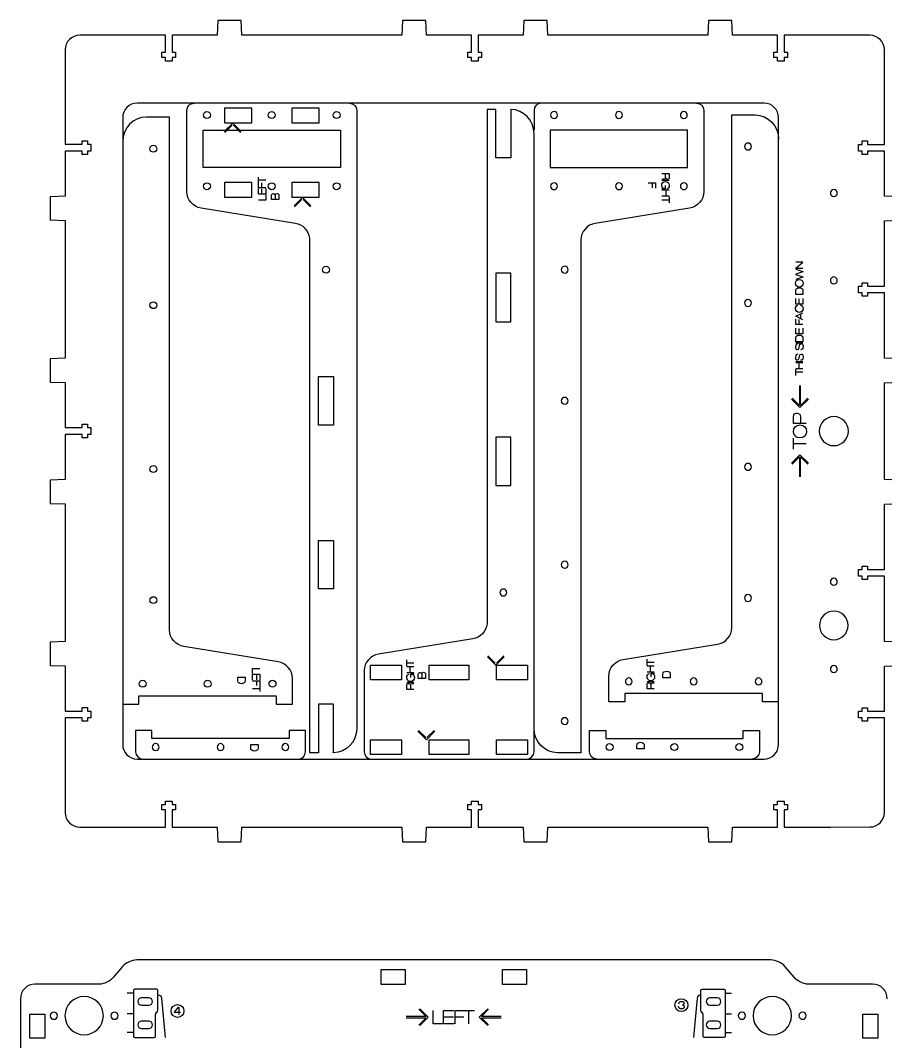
# Model space of a CAD drawing. Header units: millimetres. Extents: x -127 to 1881, y -61 to 1624.
# Drawn here: x -126.8 to 230.8, y 728.3 to 1150.5 of the extents above; entities that cross this region are included whole.
import ezdxf

# ---------------------------------------------------------------- set-up
doc = ezdxf.new("R2010")
doc.units = ezdxf.units.MM
doc.layers.get('0').update_dxf_attribs({"linetype": 'CONTINUOUS', "true_color": 0xffffff})

msp = doc.modelspace()

# ---------------------------------------------------------------- linework, layer by layer
at = {"color": 7, "true_color": 0xffffff}
for points in [[(-35.6, 1150.52), (-45.23, 1150.52), (-45.48, 1144.41), (-64.09, 1144.41), (-64.09, 1137.37), (-62.69, 1137.37), (-62.69, 1135.16), (-64.09, 1135.16), (-64.09, 1133.72), (-66.9, 1133.72), (-66.9, 1135.16), (-68.31, 1135.16), (-68.31, 1137.37), (-66.9, 1137.37), (-66.9, 1144.41), (-102.31, 1144.41)], [(224.27, 1144.41), (204.97, 1144.41), (188.87, 1144.41), (188.87, 1137.37), (190.27, 1137.37), (190.27, 1135.16), (188.87, 1135.16), (188.87, 1133.72), (186.06, 1133.72), (186.06, 1135.16), (184.65, 1135.16), (184.65, 1137.37), (186.06, 1137.37), (186.06, 1144.41), (167.45, 1144.41), (167.2, 1150.52), (157.57, 1150.52), (157.32, 1144.41), (91.13, 1144.41), (90.88, 1150.52), (81.25, 1150.52), (81, 1144.41), (62.39, 1144.41), (62.39, 1137.37), (63.79, 1137.37), (63.79, 1135.16), (62.39, 1135.16), (62.39, 1133.72), (59.58, 1133.72), (59.58, 1135.16), (58.17, 1135.16), (58.17, 1137.37), (59.58, 1137.37), (59.58, 1144.41), (40.97, 1144.41), (40.72, 1150.52), (31.09, 1150.52), (30.84, 1144.41), (-35.35, 1144.41), (-35.6, 1150.52), (-35.6, 1150.52)], [(-108.33, 1138.39), (-108.33, 1119.09), (-108.33, 1099.31), (-101.29, 1099.31), (-101.29, 1100.71), (-99.08, 1100.71), (-99.08, 1099.31), (-97.63, 1099.31), (-97.63, 1096.5), (-99.08, 1096.5), (-99.08, 1095.09), (-101.29, 1095.09), (-101.29, 1096.5), (-108.33, 1096.5), (-108.33, 1077.89), (-114.44, 1077.64), (-114.44, 1068.01), (-108.33, 1067.76), (-108.33, 1010.89), (-114.44, 1010.64), (-114.44, 1001.01), (-108.33, 1000.76), (-108.33, 982.15), (-101.29, 982.15), (-101.29, 983.56), (-99.08, 983.56), (-99.08, 982.15), (-97.63, 982.15), (-97.63, 979.34), (-99.08, 979.34), (-99.08, 977.94), (-101.29, 977.94), (-101.29, 979.34), (-108.33, 979.34), (-108.33, 960.73), (-114.44, 960.48), (-114.44, 950.85), (-108.33, 950.6), (-108.33, 893.73), (-114.44, 893.48), (-114.44, 883.85), (-108.33, 883.6), (-108.33, 864.99), (-101.29, 864.99), (-101.29, 866.39), (-99.08, 866.39), (-99.08, 864.99), (-97.63, 864.99), (-97.63, 862.18), (-99.08, 862.18), (-99.08, 860.77), (-101.29, 860.77), (-101.29, 862.18), (-108.33, 862.18), (-108.33, 846.08), (-108.32, 823.05)], [(236.4, 1077.6), (230.29, 1077.85), (230.29, 1096.46), (223.25, 1096.46), (223.25, 1095.05), (221.05, 1095.05), (221.05, 1096.46), (219.6, 1096.46), (219.6, 1099.27), (221.05, 1099.27), (221.05, 1100.67), (223.25, 1100.67), (223.25, 1099.27), (230.29, 1099.27), (230.29, 1138.39)], [(180.55, 1116.32), (-78.52, 1116.32), (-78.52, 1116.32)], [(-65.2, 898.47), (-65.2, 1110.52), (-74.87, 1110.52)], [(-58.03, 1079.75), (-58.04, 1109.34), (-58.03, 1113.3)], [(-48.3, 1111.37), (-48.3, 1111.37)], [(-42.46, 1108.14), (-31.2, 1108.14), (-31.2, 1114.21), (-42.46, 1114.21), (-42.46, 1108.14), (-42.46, 1108.14)], [(-21.49, 1111.37), (-21.49, 1111.37)], [(-14.65, 1108.14), (-3.39, 1108.14), (-3.39, 1114.21), (-14.65, 1114.21), (-14.65, 1108.14), (-14.65, 1108.14)], [(5.32, 1111.37), (5.32, 1111.37)], [(12.19, 1113.3), (12.19, 860.94), (12.19, 857.75)], [(75.9, 1113.71), (75.9, 1093.65), (69.68, 1093.65), (69.68, 1113.68), (69.68, 1113.7), (66.13, 1113.68), (66.13, 1032.42), (66.13, 901), (66.09, 901)], [(85.47, 1113.31), (85.47, 1105.17)], [(92.34, 1111.39), (92.34, 1111.39)], [(119.15, 1111.39), (119.15, 1111.39)], [(145.96, 1111.39), (145.96, 1111.39)], [(155.69, 1113.31), (155.69, 1079.76)], [(167.23, 899.4), (167.23, 1111.46), (176.9, 1111.46)], [(-84.54, 1110.3), (-84.54, 851.14)], [(-35.57, 1104.61), (-39.06, 1108.1), (-42.55, 1104.61)], [(-39.31, 1107.24), (-42.32, 1104.23)], [(-35.81, 1104.24), (-38.8, 1107.24)], [(186.57, 851.14), (186.57, 1110.3)], [(-51.31, 1105.17), (5.47, 1105.17), (5.47, 1089.67), (-51.31, 1089.67), (-51.31, 1105.17), (-51.31, 1105.17)], [(85.47, 848.14), (85.47, 1100.5), (85.47, 1103.69)], [(92.19, 1089.69), (148.97, 1089.69), (148.97, 1105.19), (92.19, 1105.19), (92.19, 1089.69), (92.19, 1089.69)], [(175.32, 1098.39), (175.32, 1098.39)], [(-73.29, 1097.46), (-73.29, 1097.46)], [(-28.46, 1083.14), (-28.46, 1085.77)], [(138.37, 1087.28), (141.37, 1087.28), (141.37, 1085.63)], [(139.83, 1085.52), (139.82, 1087.28)], [(139.84, 1085.52), (139.83, 1085.52)], [(-48.3, 1081.97), (-48.3, 1081.97)], [(-42.46, 1077.49), (-31.2, 1077.49), (-31.2, 1083.56), (-42.46, 1083.56), (-42.46, 1077.49), (-42.46, 1077.49)], [(-25.4, 1084.46), (-28.46, 1084.46)], [(-25.4, 1081.33), (-28.46, 1081.33), (-28.46, 1083.47)], [(-25.4, 1081.06), (-25.4, 1078.65), (-28.46, 1078.65), (-28.46, 1081.03)], [(-27.04, 1081.33), (-27.04, 1083.35)], [(-27.04, 1078.65), (-27.04, 1080.93)], [(-21.49, 1081.97), (-21.49, 1081.97)], [(-14.65, 1077.49), (-3.39, 1077.49), (-3.39, 1083.56), (-14.65, 1083.56), (-14.65, 1077.49), (-14.65, 1077.49)], [(5.32, 1081.97), (5.32, 1081.97)], [(92.34, 1081.98), (92.34, 1081.98)], [(119.15, 1081.98), (119.15, 1081.98)], [(132.64, 1083.31), (135.67, 1083.31), (135.67, 1081.18)], [(134.26, 1083.31), (134.26, 1081.31)], [(139.71, 1082.28), (139.71, 1080.87), (138.31, 1080.87)], [(141.37, 1084.3), (138.37, 1084.3)], [(145.96, 1081.98), (145.96, 1081.98)], [(-25.4, 1078.36), (-25.4, 1076.21), (-28.46, 1076.21)], [(-23.01, 1076.46), (-23.01, 1078.11)], [(-19.98, 1078), (-19.98, 1076.46), (-23.01, 1076.46), (-23.01, 1076.46)], [(-21.57, 1078.25), (-21.57, 1076.46)], [(-21.57, 1078.25), (-21.56, 1078.25)], [(-6.71, 1073.8), (-10.2, 1077.29), (-13.69, 1073.8)], [(138.37, 1080.41), (141.37, 1080.41)], [(141.37, 1077.84), (138.37, 1077.84)], [(139.98, 1080.41), (139.98, 1077.84)], [(141.37, 1077.64), (141.37, 1075.05)], [(209.39, 1080.55), (209.39, 1080.55)], [(-13.12, 1066.58), (-52.07, 1072.95)], [(-10.45, 1076.42), (-13.46, 1073.41)], [(-6.95, 1073.42), (-9.95, 1076.42)], [(149.72, 1072.96), (110.78, 1066.59)], [(138.37, 1076.39), (141.34, 1076.39)], [(236.4, 1010.59), (230.29, 1010.84), (230.29, 1037.87), (223.25, 1037.87), (223.25, 1036.47), (221.05, 1036.47), (221.05, 1037.87), (219.6, 1037.87), (219.6, 1040.68), (221.05, 1040.68), (221.05, 1042.09), (223.25, 1042.09), (223.25, 1040.68), (230.29, 1040.68), (230.29, 1067.72), (236.4, 1067.97)], [(2.52, 847.72), (2.62, 848.26), (2.62, 867.78), (-3.6, 867.78), (-3.6, 847.76), (-7.15, 847.76), (-7.15, 929.02), (-7.15, 1057.41), (-7.19, 1060.44)], [(104.81, 1059.79), (104.81, 847.73), (95.14, 847.73)], [(0.94, 1047.46), (0.94, 1047.46)], [(96.72, 1047.43), (96.72, 1047.43)], [(196.65, 1048), (193.62, 1048), (193.62, 1048.11), (196.65, 1050.5), (196.65, 1050.6), (193.62, 1050.6)], [(193.62, 1047.7), (196.65, 1046.69), (196.65, 1046.58), (193.64, 1045.54), (193.64, 1045.53), (196.65, 1044.49), (196.65, 1044.38), (193.62, 1043.37)], [(69.68, 1025.9), (75.9, 1025.9), (75.9, 1045.96), (69.68, 1045.96), (69.68, 1025.9), (69.68, 1025.9)], [(209.39, 1044.44), (209.39, 1044.44)], [(193.55, 1041.86), (193.55, 1041.86)], [(193.62, 1037.24), (193.62, 1038.71)], [(196.65, 1038.71), (196.65, 1037.24), (193.62, 1037.24), (193.62, 1037.24)], [(196.65, 1035.58), (196.65, 1033.19), (193.62, 1033.19), (193.62, 1035.55)], [(195.03, 1033.19), (195.03, 1035.46)], [(-73.29, 1032.78), (-73.29, 1032.78)], [(175.32, 1033.71), (175.32, 1033.71)], [(196.65, 1026.79), (193.62, 1028.18), (193.62, 1028.29), (196.65, 1029.68)], [(196.65, 1024.86), (193.62, 1024.86), (193.62, 1026.99)], [(195.03, 1024.86), (195.03, 1026.86)], [(195.65, 1029.22), (195.65, 1027.24)], [(196.65, 1023.32), (196.65, 1020.93), (193.62, 1020.93), (193.62, 1023.29)], [(195.03, 1020.93), (195.03, 1023.19)], [(193.62, 1017.67), (193.62, 1019.15)], [(196.65, 1019.15), (196.65, 1017.67), (193.62, 1017.67), (193.62, 1017.67)], [(193.62, 1017.21), (196.65, 1017.21)], [(195.02, 1015.2), (195.19, 1016.21)], [(193.62, 1009.51), (196.65, 1009.51)], [(193.62, 1009.08), (196.65, 1009.08)], [(195.02, 1010.87), (195.19, 1011.87)], [(195.03, 1006.48), (195.03, 1009.08)], [(196.65, 1006.48), (193.62, 1006.48)], [(193.62, 1003.7), (193.62, 1006.32)], [(196.65, 1005.02), (193.62, 1005.02)], [(-3.6, 1003.27), (2.62, 1003.27), (2.62, 983.2), (-3.6, 983.2), (-3.6, 1003.27), (-3.6, 1003.27)], [(236.4, 960.43), (230.29, 960.68), (230.29, 1000.71), (236.4, 1000.96)], [(195.14, 999.57), (195.14, 991.37), (192.13, 994.38)], [(198.64, 994.37), (195.64, 991.37), (195.64, 999.57)], [(96.72, 993.25), (96.72, 993.25)], [(198.88, 993.99), (195.39, 990.5), (191.9, 993.99)], [(198, 983.89), (192.77, 983.89), (192.77, 986.69)], [(195.62, 986.49), (195.61, 983.89)], [(209.39, 986.74), (209.39, 986.74)], [(192.66, 980.58), (192.66, 980.58)], [(69.68, 958.17), (75.9, 958.17), (75.9, 978.24), (69.68, 978.24), (69.68, 958.17), (69.68, 958.17)], [(192.77, 973.3), (192.77, 977.81)], [(198, 975.49), (192.82, 975.49)], [(191.9, 967.45), (195.39, 970.94), (198.88, 967.45)], [(192.14, 967.08), (195.14, 970.08), (195.14, 961.88)], [(195.64, 961.88), (195.64, 970.08), (198.65, 967.07)], [(-73.29, 965.01), (-73.29, 965.01)], [(175.32, 965.94), (175.32, 965.94)], [(236.4, 893.44), (230.29, 893.69), (230.29, 920.72), (223.25, 920.72), (223.25, 919.31), (221.05, 919.31), (221.05, 920.72), (219.6, 920.72), (219.6, 923.53), (221.05, 923.53), (221.05, 924.93), (223.25, 924.93), (223.25, 923.53), (230.29, 923.53), (230.29, 950.55), (236.4, 950.8)], [(-3.6, 935.54), (2.62, 935.54), (2.62, 915.47), (-3.6, 915.47), (-3.6, 935.54), (-3.6, 935.54)], [(96.72, 925.46), (96.72, 925.46)], [(209.39, 919.87), (209.39, 919.87)], [(74.22, 913.98), (74.22, 913.98)], [(-73.29, 910.83), (-73.29, 910.83)], [(175.32, 911.76), (175.32, 911.76)], [(209.39, 906.3), (209.39, 906.3)], [(-20.29, 885.29), (-59.23, 891.67)], [(60.16, 894.86), (21.21, 888.49)], [(122.32, 886.23), (161.26, 892.6)], [(66.19, 887.44), (69.68, 883.95), (73.17, 887.44)], [(66.43, 887.81), (69.43, 884.81)], [(69.93, 884.81), (72.94, 887.82)], [(-30.91, 880.46), (-30.91, 882.61), (-27.85, 882.61)], [(17.88, 883.95), (30.72, 883.95), (30.72, 877.88), (17.88, 877.88), (17.88, 883.95), (17.88, 883.95)], [(32.88, 883.54), (32.88, 886.13)], [(32.88, 883.34), (35.87, 883.34)], [(35.87, 884.79), (32.9, 884.79)], [(34.27, 880.77), (34.27, 883.34)], [(42.18, 883.95), (58.53, 883.95), (58.53, 877.88), (42.18, 877.88), (42.18, 883.95), (42.18, 883.95)], [(69.99, 883.95), (82.83, 883.95), (82.83, 877.88), (69.99, 877.88), (69.99, 883.95), (69.99, 883.95)], [(132.2, 883.8), (132.2, 886.38)], [(132.2, 883.6), (135.2, 883.6)], [(135.19, 885.05), (132.23, 885.05)], [(133.59, 881.03), (133.59, 883.6)], [(209.39, 883.75), (209.39, 883.75)], [(230.29, 823.06), (230.29, 842.36), (230.29, 862.14), (223.25, 862.14), (223.25, 860.73), (221.05, 860.73), (221.05, 862.14), (219.6, 862.14), (219.6, 864.95), (221.05, 864.95), (221.05, 866.35), (223.25, 866.35), (223.25, 864.95), (230.29, 864.95), (230.29, 883.56), (236.4, 883.81)], [(-84.54, 867.85), (-77.82, 867.85), (-77.82, 871.26), (-21.04, 871.26), (-21.04, 867.85), (-14.32, 867.85), (-14.32, 878.5)], [(-36.97, 877.52), (-36.97, 879), (-33.94, 879), (-33.94, 879)], [(-33.94, 879), (-33.94, 877.52)], [(-30.91, 877.76), (-30.91, 880.17), (-27.85, 880.17), (-27.85, 877.79)], [(-29.28, 880.17), (-29.28, 877.89)], [(15.25, 881.69), (15.24, 852.1), (15.25, 848.14)], [(35.87, 880.77), (32.88, 880.77)], [(34.54, 878.9), (34.54, 880.31), (35.94, 880.31)], [(37.63, 878.46), (37.63, 880.11)], [(40.66, 880), (40.66, 878.46), (37.63, 878.46), (37.63, 878.46)], [(39.07, 880.25), (39.07, 878.46)], [(39.07, 880.25), (39.08, 880.25)], [(186.57, 868.78), (179.85, 868.78), (179.85, 872.19), (123.07, 872.19), (123.07, 868.78), (116.35, 868.78), (116.35, 879.43)], [(135.2, 881.03), (132.2, 881.03)], [(133.86, 879.16), (133.86, 880.57), (135.26, 880.57)], [(138.76, 878.7), (138.76, 880.18)], [(141.79, 880.18), (141.79, 878.7), (138.76, 878.7), (138.76, 878.7)], [(-77.67, 876.28), (-77.67, 876.28)], [(-50.86, 876.28), (-50.86, 876.28)], [(-30.91, 877.5), (-27.85, 877.5), (-27.85, 875.35)], [(-30.91, 874.36), (-27.85, 874.36)], [(-29.28, 877.5), (-29.28, 875.48)], [(-27.85, 875.69), (-27.85, 873.05)], [(-24.05, 876.28), (-24.05, 876.28)], [(32.88, 876.87), (35.87, 876.87)], [(35.87, 873.9), (32.88, 873.9), (32.88, 875.55)], [(34.41, 875.66), (34.42, 875.66)], [(34.42, 875.66), (34.42, 873.9)], [(126.08, 877.21), (126.08, 877.21)], [(132.2, 877.13), (135.2, 877.13)], [(135.2, 874.16), (132.2, 874.16), (132.2, 875.8)], [(133.73, 875.92), (133.74, 875.91), (133.74, 874.16)], [(152.89, 877.21), (152.89, 877.21)], [(179.7, 877.21), (179.7, 877.21)], [(96.72, 860.8), (96.72, 860.8)], [(-8.97, 848.14), (-8.97, 856.99), (-15.69, 856.99), (-15.69, 853.58), (-72.48, 853.58), (-72.48, 856.99), (-79.2, 856.99), (-79.2, 848.14)], [(17.88, 853.1), (30.72, 853.1), (30.72, 847.03), (17.88, 847.03), (17.88, 853.1), (17.88, 853.1)], [(37.5, 856.61), (40.99, 853.12), (44.48, 856.61)], [(37.74, 856.98), (40.74, 853.98)], [(41.24, 853.98), (44.25, 856.99)], [(42.18, 853.1), (58.53, 853.1), (58.53, 847.03), (42.18, 847.03), (42.18, 853.1), (42.18, 853.1)], [(69.99, 853.1), (82.83, 853.1), (82.83, 847.03), (69.99, 847.03), (69.99, 853.1), (69.99, 853.1)], [(108.4, 848.14), (108.4, 856.99), (115.12, 856.99), (115.12, 853.58), (171.9, 853.58), (171.9, 856.99), (178.62, 856.99), (178.62, 848.14)], [(-69.47, 850.06), (-69.47, 850.06)], [(-42.66, 850.06), (-42.66, 850.06)], [(-31.62, 849.69), (-31.62, 851.17), (-28.59, 851.17), (-28.59, 851.17)], [(-28.59, 851.17), (-28.59, 849.69)], [(-15.85, 850.06), (-15.85, 850.06)], [(115.27, 850.06), (115.27, 850.06)], [(128.02, 849.32), (128.02, 850.8)], [(131.05, 850.8), (131.05, 849.32), (128.02, 849.32), (128.02, 849.32)], [(142.08, 850.06), (142.08, 850.06)], [(168.89, 850.06), (168.89, 850.06)], [(-78.52, 845.12), (180.55, 845.12)], [(-102.3, 817.03), (-83, 817.03), (-66.9, 817.03), (-66.9, 824.07), (-68.31, 824.07), (-68.31, 826.28), (-66.9, 826.28), (-66.9, 827.73), (-64.09, 827.73), (-64.09, 826.28), (-62.69, 826.28), (-62.69, 824.07), (-64.09, 824.07), (-64.09, 817.03), (-45.48, 817.03), (-45.23, 810.92), (-35.6, 810.92), (-35.35, 817.03), (30.84, 817.03), (31.09, 810.92), (40.72, 810.92), (40.97, 817.03), (59.58, 817.03), (59.58, 824.07), (58.17, 824.07), (58.17, 826.28), (59.58, 826.28), (59.58, 827.73), (62.39, 827.73), (62.39, 826.28), (63.79, 826.28), (63.79, 824.07), (62.39, 824.07), (62.39, 817.03), (81, 817.03), (81.25, 810.92), (90.88, 810.92), (91.13, 817.03), (157.32, 817.03), (157.57, 810.92), (167.2, 810.92), (167.45, 817.03), (186.06, 817.03), (186.06, 824.07), (184.65, 824.07), (184.65, 826.28), (186.06, 826.28), (186.06, 827.73), (188.87, 827.73), (188.87, 826.28), (190.27, 826.28), (190.27, 824.07), (188.87, 824.07), (188.87, 817.03), (208.14, 817.03), (224.27, 817.04)], [(183.39, 762.09), (-78.75, 762.09)], [(-84.56, 759.38), (-88.43, 754.77)], [(22.28, 758.17), (32.16, 758.17), (32.16, 751.95), (22.28, 751.95), (22.28, 758.17), (22.28, 758.17)], [(72.44, 758.17), (82.32, 758.17), (82.32, 751.95), (72.44, 751.95), (72.44, 758.17), (72.44, 758.17)], [(193.07, 754.77), (189.2, 759.38)], [(-94.24, 752.06), (-120.78, 752.06)], [(225.42, 752.06), (198.88, 752.06), (198.88, 752.06)], [(-80.11, 748.31), (-82.73, 748.31)], [(-80.11, 749.45), (-80.11, 730.6)], [(-70.57, 750.02), (-79.54, 750.02)], [(-70, 741.25), (-70, 749.45)], [(154.41, 741.25), (154.41, 749.45)], [(154.97, 750.02), (163.95, 750.02)], [(164.52, 749.45), (164.52, 730.6)], [(164.52, 748.31), (167.13, 748.31)], [(-126.8, 746.04), (-126.8, 378.85)], [(-73.73, 746.39), (-76.74, 746.39)], [(-76.74, 743.38), (-73.73, 743.38), (-73.73, 743.38)], [(-68.47, 746.27), (-66.93, 730.03)], [(146.79, 743.49), (146.79, 743.48)], [(149.07, 743.38), (149.07, 743.38)], [(152.87, 746.27), (151.34, 730.03)], [(161.21, 746.39), (158.2, 746.39)], [(158.2, 743.38), (161.21, 743.38), (161.21, 743.38)], [(-122.96, 739.6), (-116.74, 739.6), (-116.74, 729.71), (-122.96, 729.71), (-122.96, 739.6), (-122.96, 739.6)], [(-80.11, 739.73), (-82.73, 739.73)], [(-70.98, 730.6), (-70.98, 739.44)], [(-70.52, 740.33), (-70.47, 740.37)], [(-61.3, 740.34), (-63.06, 740.34), (-63.06, 740.46), (-61.41, 742.54), (-61.3, 742.54), (-61.3, 740.34)], [(-60.68, 740.34), (-61.3, 740.34), (-61.3, 739.55)], [(-59.21, 740.95), (-59.21, 740.95)], [(37.89, 741.67), (40.89, 738.67), (32.69, 738.67)], [(38.26, 741.9), (41.75, 738.42), (38.26, 734.93)], [(47.59, 735.68), (43.76, 735.68), (43.76, 741.15)], [(52.42, 735.68), (48.12, 735.68), (48.12, 741.15), (52.37, 741.15)], [(52.9, 735.68), (52.9, 741.15), (56.73, 741.15)], [(56.13, 741.15), (60.85, 741.15)], [(58.5, 735.68), (58.5, 741.15)], [(66.34, 734.93), (62.85, 738.42), (66.34, 741.9)], [(71.92, 738.67), (63.71, 738.67), (66.72, 741.68)], [(154.92, 740.33), (154.87, 740.37)], [(155.39, 730.6), (155.39, 739.44)], [(164.52, 739.73), (167.13, 739.73)], [(221.36, 739.6), (227.58, 739.6), (227.58, 729.71), (221.36, 729.71), (221.36, 739.6), (221.36, 739.6)], [(-112.99, 737.52), (-112.99, 737.52)], [(-87.91, 737.52), (-87.91, 737.52)], [(-73.73, 736.76), (-76.74, 736.76)], [(32.69, 738.17), (40.89, 738.17), (37.88, 735.16)], [(48.12, 738.61), (52.2, 738.61)], [(52.9, 738.61), (56.51, 738.61)], [(66.71, 735.17), (63.72, 738.16), (71.92, 738.16)], [(161.21, 736.76), (158.2, 736.76)], [(171.42, 737.52), (171.42, 737.52)], [(196.5, 737.52), (196.5, 737.52)], [(-100.45, 731.1), (-100.45, 731.1)], [(-80.11, 732.04), (-82.73, 732.04)], [(-76.74, 733.75), (-73.73, 733.75), (-73.73, 733.75)], [(158.2, 733.75), (161.21, 733.75), (161.21, 733.75)], [(164.52, 732.04), (167.13, 732.04)], [(183.96, 731.1), (183.96, 731.1)], [(-79.54, 730.03), (-71.55, 730.03), (-71.55, 730.03)], [(163.95, 730.03), (155.96, 730.03), (155.96, 730.03)]]:
    msp.add_lwpolyline(points, dxfattribs=at)
for points in [[(-102.31, 1144.41), (-105.62, 1144.41), (-108.33, 1141.7), (-108.33, 1138.39)], [(230.29, 1138.39), (230.29, 1141.7), (227.58, 1144.41), (224.27, 1144.41)], [(-78.52, 1116.32), (-81.83, 1116.32), (-84.54, 1113.61), (-84.54, 1110.3)], [(-58.03, 1113.3), (-58.03, 1114.95), (-56.68, 1116.31), (-55.03, 1116.31)], [(9.18, 1116.31), (10.83, 1116.31), (12.19, 1114.95), (12.19, 1113.3)], [(88.48, 1116.32), (86.82, 1116.32), (85.47, 1114.97), (85.47, 1113.31)], [(152.68, 1116.32), (154.34, 1116.32), (155.69, 1114.97), (155.69, 1113.31)], [(186.57, 1110.3), (186.57, 1113.61), (183.86, 1116.32), (180.55, 1116.32)], [(-74.87, 1110.52), (-80.19, 1110.52), (-84.54, 1106.01), (-84.54, 1100.49)], [(-51.16, 1111.37), (-51.16, 1112.16), (-50.52, 1112.8), (-49.73, 1112.8)], [(-49.73, 1109.95), (-50.52, 1109.95), (-51.16, 1110.59), (-51.16, 1111.37)], [(-49.73, 1112.8), (-48.94, 1112.8), (-48.3, 1112.17), (-48.3, 1111.37)], [(-48.3, 1111.37), (-48.3, 1110.59), (-48.94, 1109.95), (-49.73, 1109.95)], [(-24.35, 1111.37), (-24.35, 1112.16), (-23.71, 1112.8), (-22.92, 1112.8)], [(-22.92, 1109.95), (-23.71, 1109.95), (-24.35, 1110.59), (-24.35, 1111.37)], [(-22.92, 1112.8), (-22.13, 1112.8), (-21.49, 1112.17), (-21.49, 1111.37)], [(-21.49, 1111.37), (-21.49, 1110.59), (-22.13, 1109.95), (-22.92, 1109.95)], [(2.46, 1111.37), (2.46, 1112.16), (3.1, 1112.8), (3.89, 1112.8)], [(3.89, 1109.95), (3.1, 1109.95), (2.46, 1110.59), (2.46, 1111.37)], [(3.89, 1112.8), (4.68, 1112.8), (5.32, 1112.17), (5.32, 1111.37)], [(5.32, 1111.37), (5.32, 1110.59), (4.68, 1109.95), (3.89, 1109.95)], [(85.47, 1103.69), (85.47, 1109.17), (81.17, 1113.66), (75.9, 1113.71)], [(93.77, 1112.82), (92.98, 1112.82), (92.34, 1112.18), (92.34, 1111.39)], [(92.34, 1111.39), (92.34, 1110.6), (92.98, 1109.96), (93.77, 1109.96)], [(95.2, 1111.39), (95.2, 1112.18), (94.56, 1112.82), (93.77, 1112.82)], [(93.77, 1109.96), (94.56, 1109.96), (95.2, 1110.6), (95.2, 1111.39)], [(120.58, 1112.82), (119.79, 1112.82), (119.15, 1112.18), (119.15, 1111.39)], [(119.15, 1111.39), (119.15, 1110.6), (119.79, 1109.96), (120.58, 1109.96)], [(122.01, 1111.39), (122.01, 1112.18), (121.37, 1112.82), (120.58, 1112.82)], [(120.58, 1109.96), (121.37, 1109.96), (122.01, 1110.6), (122.01, 1111.39)], [(147.39, 1112.82), (146.6, 1112.82), (145.96, 1112.18), (145.96, 1111.39)], [(145.96, 1111.39), (145.96, 1110.6), (146.6, 1109.96), (147.39, 1109.96)], [(148.82, 1111.39), (148.82, 1112.18), (148.18, 1112.82), (147.39, 1112.82)], [(147.39, 1109.96), (148.18, 1109.96), (148.82, 1110.6), (148.82, 1111.39)], [(176.9, 1111.46), (182.22, 1111.46), (186.57, 1106.94), (186.57, 1101.42)], [(-73.29, 1097.46), (-73.29, 1098.25), (-72.65, 1098.89), (-71.86, 1098.89)], [(-71.86, 1098.89), (-71.07, 1098.89), (-70.43, 1098.25), (-70.43, 1097.46)], [(173.89, 1099.82), (173.1, 1099.82), (172.47, 1099.18), (172.47, 1098.39)], [(172.47, 1098.39), (172.47, 1097.6), (173.1, 1096.96), (173.89, 1096.96)], [(175.32, 1098.39), (175.32, 1099.18), (174.68, 1099.82), (173.89, 1099.82)], [(173.89, 1096.96), (174.68, 1096.96), (175.32, 1097.6), (175.32, 1098.39)], [(-71.86, 1096.03), (-72.65, 1096.03), (-73.29, 1096.67), (-73.29, 1097.46)], [(-70.43, 1097.46), (-70.43, 1096.67), (-71.07, 1096.03), (-71.86, 1096.03)], [(139.83, 1085.52), (139.83, 1085.06), (139.61, 1084.86), (139.2, 1084.86)], [(140.55, 1084.81), (140.27, 1084.81), (139.87, 1085), (139.84, 1085.52)], [(141.37, 1085.63), (141.37, 1085.03), (141.08, 1084.81), (140.55, 1084.81)], [(-51.16, 1081.97), (-51.16, 1082.76), (-50.52, 1083.4), (-49.73, 1083.4)], [(-49.73, 1080.54), (-50.52, 1080.54), (-51.16, 1081.18), (-51.16, 1081.97)], [(-49.73, 1083.4), (-48.94, 1083.4), (-48.3, 1082.76), (-48.3, 1081.97)], [(-48.3, 1081.97), (-48.3, 1081.18), (-48.94, 1080.54), (-49.73, 1080.54)], [(-24.35, 1081.97), (-24.35, 1082.76), (-23.71, 1083.4), (-22.92, 1083.4)], [(-22.92, 1080.54), (-23.71, 1080.54), (-24.35, 1081.18), (-24.35, 1081.97)], [(-22.92, 1083.4), (-22.13, 1083.4), (-21.49, 1082.76), (-21.49, 1081.97)], [(-21.49, 1081.97), (-21.49, 1081.18), (-22.13, 1080.54), (-22.92, 1080.54)], [(2.46, 1081.97), (2.46, 1082.76), (3.1, 1083.4), (3.89, 1083.4)], [(3.89, 1080.54), (3.1, 1080.54), (2.46, 1081.18), (2.46, 1081.97)], [(3.89, 1083.4), (4.68, 1083.4), (5.32, 1082.76), (5.32, 1081.97)], [(5.32, 1081.97), (5.32, 1081.18), (4.68, 1080.54), (3.89, 1080.54)], [(93.77, 1083.41), (92.98, 1083.41), (92.34, 1082.77), (92.34, 1081.98)], [(92.34, 1081.98), (92.34, 1081.19), (92.98, 1080.55), (93.77, 1080.55)], [(95.2, 1081.98), (95.2, 1082.77), (94.56, 1083.41), (93.77, 1083.41)], [(93.77, 1080.55), (94.56, 1080.55), (95.2, 1081.19), (95.2, 1081.98)], [(120.58, 1083.41), (119.79, 1083.41), (119.15, 1082.77), (119.15, 1081.98)], [(119.15, 1081.98), (119.15, 1081.19), (119.79, 1080.55), (120.58, 1080.55)], [(122.01, 1081.98), (122.01, 1082.77), (121.37, 1083.41), (120.58, 1083.41)], [(120.58, 1080.55), (121.37, 1080.55), (122.01, 1081.19), (122.01, 1081.98)], [(138.24, 1082.39), (138.24, 1083.24), (138.82, 1083.94), (139.8, 1083.94)], [(139.21, 1080.97), (138.52, 1081.18), (138.24, 1081.76), (138.24, 1082.39)], [(139.2, 1084.86), (139.09, 1084.86), (138.5, 1084.85), (138.37, 1084.79)], [(139.71, 1080.87), (139.36, 1080.91), (139.21, 1080.97), (139.21, 1080.97)], [(139.8, 1083.94), (140.8, 1083.94), (141.37, 1083.24), (141.37, 1082.39)], [(141.37, 1082.39), (141.37, 1081.45), (140.95, 1081.02), (140.38, 1080.91)], [(147.39, 1083.41), (146.6, 1083.41), (145.96, 1082.77), (145.96, 1081.98)], [(145.96, 1081.98), (145.96, 1081.19), (146.6, 1080.55), (147.39, 1080.55)], [(148.82, 1081.98), (148.82, 1082.77), (148.18, 1083.41), (147.39, 1083.41)], [(147.39, 1080.55), (148.18, 1080.55), (148.82, 1081.19), (148.82, 1081.98)], [(-52.07, 1072.95), (-55.35, 1073.38), (-58.03, 1076.44), (-58.03, 1079.75)], [(-23.01, 1078.11), (-23.01, 1078.59), (-22.75, 1078.92), (-22.26, 1078.92)], [(-22.26, 1078.92), (-21.9, 1078.92), (-21.56, 1078.61), (-21.57, 1078.25)], [(-21.56, 1078.25), (-21.54, 1078.65), (-21.33, 1079.02), (-20.8, 1079.02)], [(-20.8, 1079.02), (-20.45, 1079.02), (-19.98, 1078.79), (-19.98, 1078)], [(155.69, 1079.76), (155.69, 1076.45), (153.01, 1073.39), (149.72, 1072.96)], [(209.39, 1080.55), (208.6, 1080.55), (207.96, 1079.91), (207.96, 1079.12)], [(207.96, 1079.12), (207.96, 1078.33), (208.6, 1077.69), (209.39, 1077.69)], [(210.82, 1079.12), (210.82, 1079.91), (210.18, 1080.55), (209.39, 1080.55)], [(209.39, 1077.69), (210.18, 1077.69), (210.82, 1078.33), (210.82, 1079.12)], [(-7.19, 1060.44), (-7.52, 1063.49), (-10.06, 1066.18), (-13.12, 1066.58)], [(110.78, 1066.59), (107.5, 1066.16), (104.81, 1063.1), (104.81, 1059.79)], [(-1.92, 1047.46), (-1.92, 1048.25), (-1.28, 1048.89), (-0.49, 1048.89)], [(-0.49, 1046.03), (-1.28, 1046.03), (-1.92, 1046.67), (-1.92, 1047.46)], [(-0.49, 1048.89), (0.3, 1048.89), (0.94, 1048.25), (0.94, 1047.46)], [(0.94, 1047.46), (0.94, 1046.67), (0.3, 1046.03), (-0.49, 1046.03)], [(98.15, 1048.86), (97.36, 1048.86), (96.72, 1048.22), (96.72, 1047.43)], [(96.72, 1047.43), (96.72, 1046.64), (97.36, 1046), (98.15, 1046)], [(99.58, 1047.43), (99.58, 1048.22), (98.94, 1048.86), (98.15, 1048.86)], [(98.15, 1046), (98.94, 1046), (99.58, 1046.64), (99.58, 1047.43)], [(193.55, 1041.86), (193.55, 1042.73), (194.13, 1043.44), (195.14, 1043.44)], [(195.14, 1043.44), (196.14, 1043.44), (196.72, 1042.73), (196.72, 1041.86)], [(209.39, 1044.44), (208.6, 1044.44), (207.96, 1043.8), (207.96, 1043.01)], [(207.96, 1043.01), (207.96, 1042.22), (208.6, 1041.58), (209.39, 1041.58)], [(210.82, 1043.01), (210.82, 1043.8), (210.18, 1044.44), (209.39, 1044.44)], [(209.39, 1041.58), (210.18, 1041.58), (210.82, 1042.22), (210.82, 1043.01)], [(195.14, 1040.29), (194.13, 1040.29), (193.55, 1041), (193.55, 1041.86)], [(193.62, 1038.71), (193.62, 1039.55), (194.23, 1039.98), (195.14, 1039.98)], [(196.72, 1041.86), (196.72, 1041), (196.14, 1040.29), (195.14, 1040.29)], [(195.14, 1039.98), (196.04, 1039.98), (196.65, 1039.55), (196.65, 1038.71)], [(173.89, 1035.14), (173.1, 1035.14), (172.47, 1034.5), (172.47, 1033.71)], [(175.32, 1033.71), (175.32, 1034.5), (174.68, 1035.14), (173.89, 1035.14)], [(-73.29, 1032.78), (-73.29, 1033.57), (-72.65, 1034.21), (-71.86, 1034.21)], [(-71.86, 1031.35), (-72.65, 1031.35), (-73.29, 1031.99), (-73.29, 1032.78)], [(-71.86, 1034.21), (-71.07, 1034.21), (-70.43, 1033.57), (-70.43, 1032.78)], [(-70.43, 1032.78), (-70.43, 1031.99), (-71.07, 1031.35), (-71.86, 1031.35)], [(172.47, 1033.71), (172.47, 1032.92), (173.1, 1032.28), (173.89, 1032.28)], [(173.89, 1032.28), (174.68, 1032.28), (175.32, 1032.92), (175.32, 1033.71)], [(193.55, 1031.37), (193.55, 1032.09), (193.85, 1032.66), (194.5, 1032.82)], [(195.14, 1029.8), (194.13, 1029.8), (193.55, 1030.51), (193.55, 1031.37)], [(196.72, 1031.37), (196.72, 1030.51), (196.14, 1029.8), (195.14, 1029.8)], [(195.5, 1032.89), (196.31, 1032.8), (196.72, 1032.07), (196.72, 1031.37)], [(193.62, 1019.15), (193.62, 1019.98), (194.23, 1020.41), (195.14, 1020.41)], [(195.14, 1020.41), (196.04, 1020.41), (196.65, 1019.98), (196.65, 1019.15)], [(194.47, 1016.82), (194, 1016.79), (193.55, 1016.59), (193.55, 1015.58)], [(193.55, 1015.58), (193.55, 1014.81), (193.84, 1014.46), (194.33, 1014.46)], [(194.33, 1014.46), (194.75, 1014.46), (194.92, 1014.7), (195.02, 1015.2)], [(195.19, 1016.21), (195.29, 1016.68), (195.49, 1016.9), (195.87, 1016.9)], [(196.72, 1015.7), (196.72, 1014.49), (196.09, 1014.36), (195.65, 1014.35)], [(195.87, 1016.9), (196.21, 1016.9), (196.72, 1016.74), (196.72, 1015.7)], [(194.47, 1012.49), (194, 1012.46), (193.55, 1012.25), (193.55, 1011.24)], [(193.55, 1011.24), (193.55, 1010.47), (193.84, 1010.12), (194.33, 1010.12)], [(194.33, 1010.12), (194.75, 1010.12), (194.92, 1010.36), (195.02, 1010.87)], [(195.19, 1011.87), (195.29, 1012.34), (195.49, 1012.56), (195.87, 1012.56)], [(196.72, 1011.36), (196.72, 1010.16), (196.09, 1010.02), (195.65, 1010.01)], [(195.87, 1012.56), (196.21, 1012.56), (196.72, 1012.4), (196.72, 1011.36)], [(98.15, 994.68), (97.36, 994.68), (96.72, 994.04), (96.72, 993.25)], [(96.72, 993.25), (96.72, 992.46), (97.36, 991.82), (98.15, 991.82)], [(99.58, 993.25), (99.58, 994.04), (98.94, 994.68), (98.15, 994.68)], [(98.15, 991.82), (98.94, 991.82), (99.58, 992.46), (99.58, 993.25)], [(192.77, 986.69), (192.77, 987.81), (193.42, 988.14), (194.2, 988.14)], [(194.2, 988.14), (194.9, 988.14), (195.62, 987.78), (195.62, 986.49)], [(209.39, 986.74), (206.06, 986.74), (203.37, 984.05), (203.37, 980.72)], [(215.41, 980.72), (215.41, 984.05), (212.71, 986.74), (209.39, 986.74)], [(192.66, 980.58), (192.66, 982.07), (193.66, 983.28), (195.39, 983.28)], [(195.39, 977.87), (193.66, 977.87), (192.66, 979.08), (192.66, 980.58)], [(195.39, 983.28), (197.12, 983.28), (198.12, 982.07), (198.12, 980.58)], [(198.12, 980.58), (198.12, 979.08), (197.12, 977.87), (195.39, 977.87)], [(203.37, 980.72), (203.37, 977.4), (206.06, 974.7), (209.39, 974.7)], [(209.39, 974.7), (212.71, 974.7), (215.41, 977.4), (215.41, 980.72)], [(173.89, 967.37), (173.1, 967.37), (172.47, 966.73), (172.47, 965.94)], [(175.32, 965.94), (175.32, 966.73), (174.68, 967.37), (173.89, 967.37)], [(-73.29, 965.01), (-73.29, 965.8), (-72.65, 966.44), (-71.86, 966.44)], [(-71.86, 963.58), (-72.65, 963.58), (-73.29, 964.22), (-73.29, 965.01)], [(-71.86, 966.44), (-71.07, 966.44), (-70.43, 965.8), (-70.43, 965.01)], [(-70.43, 965.01), (-70.43, 964.22), (-71.07, 963.58), (-71.86, 963.58)], [(172.47, 965.94), (172.47, 965.15), (173.1, 964.51), (173.89, 964.51)], [(173.89, 964.51), (174.68, 964.51), (175.32, 965.15), (175.32, 965.94)], [(98.15, 926.88), (97.36, 926.88), (96.72, 926.25), (96.72, 925.46)], [(96.72, 925.46), (96.72, 924.67), (97.36, 924.03), (98.15, 924.03)], [(99.58, 925.46), (99.58, 926.25), (98.94, 926.88), (98.15, 926.88)], [(98.15, 924.03), (98.94, 924.03), (99.58, 924.67), (99.58, 925.46)], [(209.39, 919.87), (208.6, 919.87), (207.96, 919.23), (207.96, 918.44)], [(207.96, 918.44), (207.96, 917.65), (208.6, 917.01), (209.39, 917.01)], [(210.82, 918.44), (210.82, 919.23), (210.18, 919.87), (209.39, 919.87)], [(209.39, 917.01), (210.18, 917.01), (210.82, 917.65), (210.82, 918.44)], [(-73.29, 910.83), (-73.29, 911.62), (-72.65, 912.26), (-71.86, 912.26)], [(-71.86, 912.26), (-71.07, 912.26), (-70.43, 911.62), (-70.43, 910.83)], [(72.79, 915.41), (72, 915.41), (71.36, 914.77), (71.36, 913.98)], [(71.36, 913.98), (71.36, 913.19), (72, 912.55), (72.79, 912.55)], [(74.22, 913.98), (74.22, 914.77), (73.58, 915.41), (72.79, 915.41)], [(72.79, 912.55), (73.58, 912.55), (74.22, 913.19), (74.22, 913.98)], [(173.89, 913.19), (173.1, 913.19), (172.47, 912.55), (172.47, 911.76)], [(175.32, 911.76), (175.32, 912.55), (174.68, 913.19), (173.89, 913.19)], [(-71.86, 909.4), (-72.65, 909.4), (-73.29, 910.04), (-73.29, 910.83)], [(-70.43, 910.83), (-70.43, 910.04), (-71.07, 909.4), (-71.86, 909.4)], [(172.47, 911.76), (172.47, 910.97), (173.1, 910.33), (173.89, 910.33)], [(173.89, 910.33), (174.68, 910.33), (175.32, 910.97), (175.32, 911.76)], [(209.39, 906.3), (206.12, 906.3), (203.47, 903.65), (203.47, 900.38)], [(215.3, 900.38), (215.3, 903.65), (212.65, 906.3), (209.39, 906.3)], [(66.09, 901), (65.76, 897.95), (63.22, 895.26), (60.16, 894.86)], [(161.26, 892.6), (164.54, 893.03), (167.23, 896.09), (167.23, 899.4)], [(203.47, 900.38), (203.47, 897.11), (206.12, 894.46), (209.39, 894.46)], [(209.39, 894.46), (212.65, 894.46), (215.3, 897.11), (215.3, 900.38)], [(-59.23, 891.67), (-62.51, 892.1), (-65.2, 895.16), (-65.2, 898.47)], [(21.21, 888.49), (17.93, 888.06), (15.25, 885), (15.25, 881.69)], [(-14.32, 878.5), (-14.32, 881.81), (-17.01, 884.87), (-20.29, 885.29)], [(116.35, 879.43), (116.35, 882.74), (119.04, 885.8), (122.32, 886.23)], [(209.39, 883.75), (208.6, 883.75), (207.96, 883.11), (207.96, 882.32)], [(210.82, 882.32), (210.82, 883.11), (210.18, 883.75), (209.39, 883.75)], [(32.88, 878.79), (32.88, 879.73), (33.29, 880.16), (33.87, 880.27)], [(34.44, 877.24), (33.45, 877.24), (32.88, 877.94), (32.88, 878.79)], [(36.01, 878.79), (36.01, 877.94), (35.43, 877.24), (34.44, 877.24)], [(34.54, 880.31), (34.88, 880.27), (35.04, 880.21), (35.04, 880.21)], [(35.04, 880.21), (35.73, 880), (36.01, 879.42), (36.01, 878.79)], [(37.63, 880.11), (37.63, 880.59), (37.89, 880.92), (38.38, 880.92)], [(38.38, 880.92), (38.74, 880.92), (39.08, 880.61), (39.07, 880.25)], [(39.08, 880.25), (39.1, 880.65), (39.31, 881.02), (39.84, 881.02)], [(39.84, 881.02), (40.19, 881.02), (40.66, 880.79), (40.66, 880)], [(124.65, 878.64), (123.86, 878.64), (123.22, 878), (123.22, 877.21)], [(126.08, 877.21), (126.08, 878), (125.44, 878.64), (124.65, 878.64)], [(132.2, 879.05), (132.2, 879.98), (132.61, 880.42), (133.19, 880.52)], [(133.76, 877.5), (132.77, 877.5), (132.2, 878.19), (132.2, 879.05)], [(135.33, 879.05), (135.33, 878.19), (134.75, 877.5), (133.76, 877.5)], [(133.86, 880.57), (134.2, 880.52), (134.36, 880.46), (134.36, 880.46)], [(134.36, 880.46), (135.05, 880.26), (135.33, 879.68), (135.33, 879.05)], [(138.76, 880.18), (138.76, 881.01), (139.37, 881.44), (140.27, 881.44)], [(140.27, 881.44), (141.18, 881.44), (141.79, 881.01), (141.79, 880.18)], [(151.46, 878.64), (150.67, 878.64), (150.03, 878), (150.03, 877.21)], [(152.89, 877.21), (152.89, 878), (152.25, 878.64), (151.46, 878.64)], [(178.27, 878.64), (177.48, 878.64), (176.84, 878), (176.84, 877.21)], [(179.7, 877.21), (179.7, 878), (179.06, 878.64), (178.27, 878.64)], [(207.96, 882.32), (207.96, 881.53), (208.6, 880.89), (209.39, 880.89)], [(209.39, 880.89), (210.18, 880.89), (210.82, 881.53), (210.82, 882.32)], [(-77.67, 876.28), (-77.67, 877.07), (-77.03, 877.71), (-76.24, 877.71)], [(-76.24, 874.85), (-77.03, 874.85), (-77.67, 875.49), (-77.67, 876.28)], [(-76.24, 877.71), (-75.45, 877.71), (-74.81, 877.07), (-74.81, 876.28)], [(-74.81, 876.28), (-74.81, 875.49), (-75.45, 874.85), (-76.24, 874.85)], [(-50.86, 876.28), (-50.86, 877.07), (-50.22, 877.71), (-49.43, 877.71)], [(-49.43, 874.85), (-50.22, 874.85), (-50.86, 875.49), (-50.86, 876.28)], [(-49.43, 877.71), (-48.64, 877.71), (-48, 877.07), (-48, 876.28)], [(-48, 876.28), (-48, 875.49), (-48.64, 874.85), (-49.43, 874.85)], [(-35.45, 876.26), (-36.36, 876.26), (-36.97, 876.68), (-36.97, 877.52)], [(-33.94, 877.52), (-33.94, 876.68), (-34.55, 876.26), (-35.45, 876.26)], [(-24.05, 876.28), (-24.05, 877.07), (-23.41, 877.71), (-22.62, 877.71)], [(-22.62, 874.85), (-23.41, 874.85), (-24.05, 875.49), (-24.05, 876.28)], [(-22.62, 877.71), (-21.83, 877.71), (-21.19, 877.07), (-21.19, 876.28)], [(-21.19, 876.28), (-21.19, 875.49), (-21.83, 874.85), (-22.62, 874.85)], [(32.88, 875.55), (32.88, 876.15), (33.16, 876.37), (33.7, 876.37)], [(33.7, 876.37), (33.98, 876.37), (34.38, 876.18), (34.41, 875.66)], [(34.42, 875.66), (34.42, 876.12), (34.64, 876.32), (35.05, 876.32)], [(35.05, 876.32), (35.16, 876.32), (35.75, 876.33), (35.87, 876.39)], [(123.22, 877.21), (123.22, 876.42), (123.86, 875.78), (124.65, 875.78)], [(124.65, 875.78), (125.44, 875.78), (126.08, 876.42), (126.08, 877.21)], [(132.2, 875.8), (132.2, 876.4), (132.48, 876.63), (133.02, 876.63)], [(133.02, 876.63), (133.3, 876.63), (133.7, 876.44), (133.73, 875.92)], [(133.74, 875.91), (133.74, 876.38), (133.96, 876.58), (134.37, 876.58)], [(134.37, 876.58), (134.48, 876.58), (135.07, 876.58), (135.2, 876.64)], [(150.03, 877.21), (150.03, 876.42), (150.67, 875.78), (151.46, 875.78)], [(151.46, 875.78), (152.25, 875.78), (152.89, 876.42), (152.89, 877.21)], [(176.84, 877.21), (176.84, 876.42), (177.48, 875.78), (178.27, 875.78)], [(178.27, 875.78), (179.06, 875.78), (179.7, 876.42), (179.7, 877.21)], [(98.15, 862.23), (97.36, 862.23), (96.72, 861.59), (96.72, 860.8)], [(99.58, 860.8), (99.58, 861.59), (98.94, 862.23), (98.15, 862.23)], [(12.19, 857.75), (12.19, 852.24), (7.83, 847.72), (2.52, 847.72)], [(95.14, 847.73), (89.82, 847.73), (85.47, 852.25), (85.47, 857.77)], [(96.72, 860.8), (96.72, 860.01), (97.36, 859.37), (98.15, 859.37)], [(98.15, 859.37), (98.94, 859.37), (99.58, 860.01), (99.58, 860.8)], [(-84.54, 851.14), (-84.54, 847.83), (-81.83, 845.12), (-78.52, 845.12)], [(-70.9, 851.49), (-71.69, 851.49), (-72.32, 850.85), (-72.32, 850.06)], [(-72.32, 850.06), (-72.32, 849.27), (-71.69, 848.63), (-70.9, 848.63)], [(-69.47, 850.06), (-69.47, 850.85), (-70.11, 851.49), (-70.9, 851.49)], [(-70.9, 848.63), (-70.11, 848.63), (-69.47, 849.27), (-69.47, 850.06)], [(-44.09, 851.49), (-44.87, 851.49), (-45.51, 850.85), (-45.51, 850.06)], [(-45.51, 850.06), (-45.51, 849.27), (-44.87, 848.63), (-44.09, 848.63)], [(-42.66, 850.06), (-42.66, 850.85), (-43.3, 851.49), (-44.09, 851.49)], [(-44.09, 848.63), (-43.3, 848.63), (-42.66, 849.27), (-42.66, 850.06)], [(-30.11, 848.42), (-31.01, 848.42), (-31.62, 848.85), (-31.62, 849.69)], [(-28.59, 849.69), (-28.59, 848.85), (-29.2, 848.42), (-30.11, 848.42)], [(-17.28, 851.49), (-18.07, 851.49), (-18.7, 850.85), (-18.7, 850.06)], [(-18.7, 850.06), (-18.7, 849.27), (-18.07, 848.63), (-17.28, 848.63)], [(-15.85, 850.06), (-15.85, 850.85), (-16.49, 851.49), (-17.28, 851.49)], [(-17.28, 848.63), (-16.49, 848.63), (-15.85, 849.27), (-15.85, 850.06)], [(115.27, 850.06), (115.27, 850.85), (115.91, 851.49), (116.7, 851.49)], [(116.7, 848.63), (115.91, 848.63), (115.27, 849.27), (115.27, 850.06)], [(116.7, 851.49), (117.49, 851.49), (118.13, 850.85), (118.13, 850.06)], [(118.13, 850.06), (118.13, 849.27), (117.49, 848.63), (116.7, 848.63)], [(128.02, 850.8), (128.02, 851.63), (128.63, 852.06), (129.53, 852.06)], [(129.53, 852.06), (130.44, 852.06), (131.05, 851.63), (131.05, 850.8)], [(142.08, 850.06), (142.08, 850.85), (142.72, 851.49), (143.51, 851.49)], [(143.51, 848.63), (142.72, 848.63), (142.08, 849.27), (142.08, 850.06)], [(143.51, 851.49), (144.3, 851.49), (144.94, 850.85), (144.94, 850.06)], [(144.94, 850.06), (144.94, 849.27), (144.3, 848.63), (143.51, 848.63)], [(168.89, 850.06), (168.89, 850.85), (169.53, 851.49), (170.32, 851.49)], [(170.32, 848.63), (169.53, 848.63), (168.89, 849.27), (168.89, 850.06)], [(170.32, 851.49), (171.11, 851.49), (171.75, 850.85), (171.75, 850.06)], [(171.75, 850.06), (171.75, 849.27), (171.11, 848.63), (170.32, 848.63)], [(180.55, 845.12), (183.86, 845.12), (186.57, 847.83), (186.57, 851.14)], [(-79.2, 848.14), (-79.2, 846.48), (-77.84, 845.13), (-76.19, 845.13)], [(-11.98, 845.13), (-10.33, 845.13), (-8.97, 846.48), (-8.97, 848.14)], [(15.25, 848.14), (15.25, 846.48), (16.6, 845.13), (18.25, 845.13)], [(82.46, 845.13), (84.11, 845.13), (85.47, 846.48), (85.47, 848.14)], [(111.41, 845.13), (109.75, 845.13), (108.4, 846.48), (108.4, 848.14)], [(178.62, 848.14), (178.62, 846.48), (177.27, 845.13), (175.61, 845.13)], [(-108.32, 823.05), (-108.32, 819.74), (-105.61, 817.03), (-102.3, 817.03)], [(224.27, 817.04), (227.58, 817.04), (230.29, 819.75), (230.29, 823.06)], [(-78.75, 762.09), (-80.69, 762.09), (-83.31, 760.87), (-84.56, 759.38)], [(189.2, 759.38), (187.95, 760.87), (185.34, 762.09), (183.39, 762.09)], [(-120.78, 752.06), (-124.09, 752.06), (-126.8, 749.35), (-126.8, 746.04)], [(-88.43, 754.77), (-89.68, 753.28), (-92.29, 752.06), (-94.24, 752.06)], [(198.88, 752.06), (196.93, 752.06), (194.32, 753.28), (193.07, 754.77)], [(231.44, 746.04), (231.44, 749.35), (228.73, 752.06), (225.42, 752.06)], [(-79.54, 750.02), (-79.86, 750.02), (-80.11, 749.77), (-80.11, 749.45)], [(-70, 749.45), (-70, 749.77), (-70.25, 750.02), (-70.57, 750.02)], [(-69.96, 747.57), (-69.17, 747.64), (-68.54, 747.06), (-68.47, 746.27)], [(154.37, 747.57), (153.58, 747.64), (152.95, 747.06), (152.87, 746.27)], [(154.41, 749.45), (154.41, 749.77), (154.66, 750.02), (154.97, 750.02)], [(163.95, 750.02), (164.26, 750.02), (164.52, 749.77), (164.52, 749.45)], [(-100.45, 746.95), (-104.83, 746.95), (-108.38, 743.4), (-108.38, 739.02)], [(-92.53, 739.02), (-92.53, 743.4), (-96.07, 746.95), (-100.45, 746.95)], [(-76.74, 746.39), (-77.57, 746.39), (-78.24, 745.72), (-78.24, 744.89)], [(-78.24, 744.89), (-78.24, 744.06), (-77.57, 743.38), (-76.74, 743.38)], [(-72.22, 744.89), (-72.22, 745.72), (-72.89, 746.39), (-73.73, 746.39)], [(-73.73, 743.38), (-72.89, 743.38), (-72.22, 744.06), (-72.22, 744.89)], [(-64.54, 740.95), (-64.54, 742.42), (-63.34, 743.61), (-61.87, 743.61)], [(-61.87, 743.61), (-60.4, 743.61), (-59.21, 742.42), (-59.21, 740.95)], [(143.74, 743.38), (143.74, 744.85), (144.93, 746.05), (146.4, 746.05)], [(146.4, 740.72), (144.93, 740.72), (143.74, 741.91), (143.74, 743.38)], [(145.34, 743.94), (145.36, 744.56), (145.63, 744.94), (146.47, 744.94)], [(146.4, 746.05), (147.88, 746.05), (149.07, 744.85), (149.07, 743.38)], [(149.07, 743.38), (149.07, 741.91), (147.88, 740.72), (146.4, 740.72)], [(146.47, 744.94), (147.18, 744.94), (147.49, 744.62), (147.49, 744.16)], [(147.49, 744.16), (147.49, 743.87), (147.32, 743.54), (146.79, 743.49)], [(146.79, 743.48), (147.36, 743.42), (147.56, 743.08), (147.56, 742.68)], [(158.2, 746.39), (157.37, 746.39), (156.69, 745.72), (156.69, 744.89)], [(156.69, 744.89), (156.69, 744.06), (157.37, 743.38), (158.2, 743.38)], [(162.71, 744.89), (162.71, 745.72), (162.04, 746.39), (161.21, 746.39)], [(161.21, 743.38), (162.04, 743.38), (162.71, 744.06), (162.71, 744.89)], [(183.96, 746.95), (179.58, 746.95), (176.03, 743.4), (176.03, 739.02)], [(191.88, 739.02), (191.88, 743.4), (188.33, 746.95), (183.96, 746.95)], [(-112.99, 740.52), (-113.82, 740.52), (-114.5, 739.85), (-114.5, 739.02)], [(-114.5, 739.02), (-114.5, 738.19), (-113.82, 737.52), (-112.99, 737.52)], [(-111.49, 739.02), (-111.49, 739.85), (-112.16, 740.52), (-112.99, 740.52)], [(-112.99, 737.52), (-112.16, 737.52), (-111.49, 738.19), (-111.49, 739.02)], [(-108.38, 739.02), (-108.38, 734.64), (-104.83, 731.1), (-100.45, 731.1)], [(-100.45, 731.1), (-96.07, 731.1), (-92.53, 734.64), (-92.53, 739.02)], [(-87.91, 740.52), (-88.74, 740.52), (-89.42, 739.85), (-89.42, 739.02)], [(-89.42, 739.02), (-89.42, 738.19), (-88.74, 737.52), (-87.91, 737.52)], [(-86.41, 739.02), (-86.41, 739.85), (-87.08, 740.52), (-87.91, 740.52)], [(-87.91, 737.52), (-87.08, 737.52), (-86.41, 738.19), (-86.41, 739.02)], [(-70.98, 739.44), (-70.98, 739.75), (-70.77, 740.15), (-70.52, 740.33)], [(-70.47, 740.37), (-70.21, 740.54), (-70, 740.94), (-70, 741.25)], [(-61.87, 738.28), (-63.34, 738.28), (-64.54, 739.48), (-64.54, 740.95)], [(-59.21, 740.95), (-59.21, 739.48), (-60.4, 738.28), (-61.87, 738.28)], [(145.25, 742.8), (145.25, 742.83), (145.25, 742.86), (145.25, 742.9)], [(146.4, 741.82), (145.62, 741.82), (145.25, 742.21), (145.25, 742.8)], [(147.56, 742.68), (147.56, 742.35), (147.34, 741.82), (146.4, 741.82)], [(154.87, 740.37), (154.62, 740.54), (154.41, 740.94), (154.41, 741.25)], [(155.39, 739.44), (155.39, 739.75), (155.18, 740.15), (154.92, 740.33)], [(171.42, 740.52), (170.59, 740.52), (169.91, 739.85), (169.91, 739.02)], [(169.91, 739.02), (169.91, 738.19), (170.59, 737.52), (171.42, 737.52)], [(172.92, 739.02), (172.92, 739.85), (172.25, 740.52), (171.42, 740.52)], [(171.42, 737.52), (172.25, 737.52), (172.92, 738.19), (172.92, 739.02)], [(176.03, 739.02), (176.03, 734.64), (179.58, 731.1), (183.96, 731.1)], [(183.96, 731.1), (188.33, 731.1), (191.88, 734.64), (191.88, 739.02)], [(196.5, 740.52), (195.66, 740.52), (194.99, 739.85), (194.99, 739.02)], [(194.99, 739.02), (194.99, 738.19), (195.66, 737.52), (196.5, 737.52)], [(198, 739.02), (198, 739.85), (197.33, 740.52), (196.5, 740.52)], [(196.5, 737.52), (197.33, 737.52), (198, 738.19), (198, 739.02)], [(-76.74, 736.76), (-77.57, 736.76), (-78.24, 736.09), (-78.24, 735.26)], [(-78.24, 735.26), (-78.24, 734.43), (-77.57, 733.75), (-76.74, 733.75)], [(-72.22, 735.26), (-72.22, 736.09), (-72.89, 736.76), (-73.73, 736.76)], [(-73.73, 733.75), (-72.89, 733.75), (-72.22, 734.43), (-72.22, 735.26)], [(158.2, 736.76), (157.37, 736.76), (156.69, 736.09), (156.69, 735.26)], [(156.69, 735.26), (156.69, 734.43), (157.37, 733.75), (158.2, 733.75)], [(162.71, 735.26), (162.71, 736.09), (162.04, 736.76), (161.21, 736.76)], [(161.21, 733.75), (162.04, 733.75), (162.71, 734.43), (162.71, 735.26)], [(-80.11, 730.6), (-80.11, 730.28), (-79.86, 730.03), (-79.54, 730.03)], [(-71.55, 730.03), (-71.24, 730.03), (-70.98, 730.28), (-70.98, 730.6)], [(155.96, 730.03), (155.64, 730.03), (155.39, 730.28), (155.39, 730.6)], [(164.52, 730.6), (164.52, 730.28), (164.26, 730.03), (163.95, 730.03)]]:
    msp.add_open_spline(points, degree=3, dxfattribs=at)

doc.saveas('drawing.dxf')
